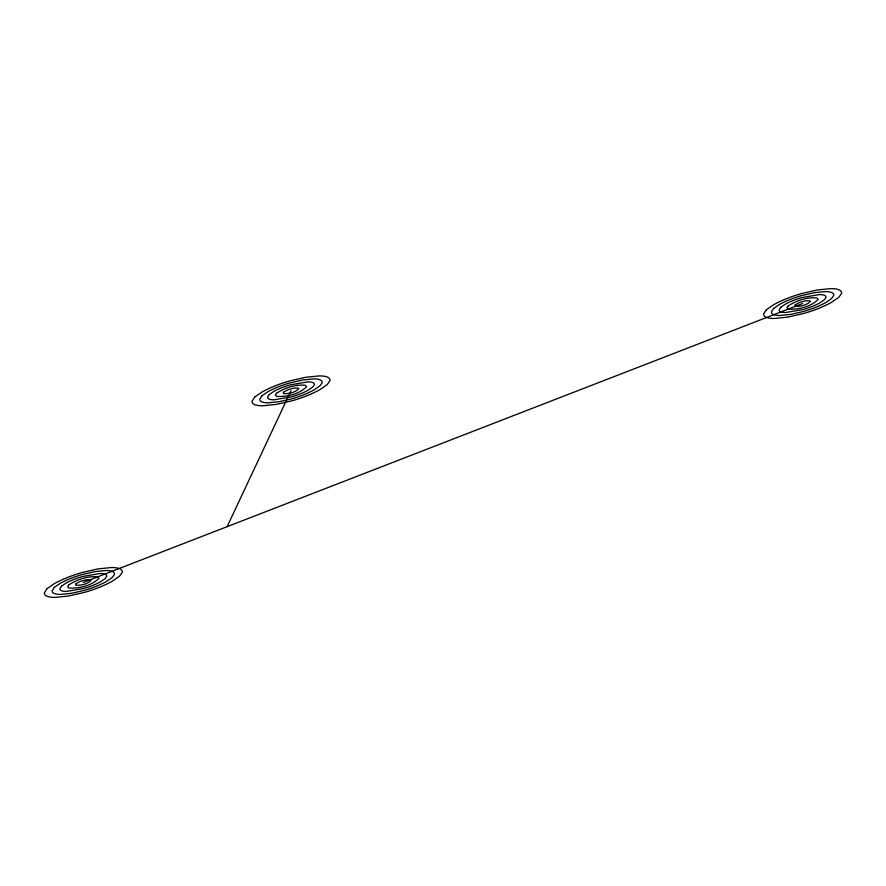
<?xml version="1.0" encoding="UTF-8"?>
<svg xmlns="http://www.w3.org/2000/svg" width="886" height="886" viewBox="0 0 886 886"><rect width="100%" height="100%" fill="white"/><g stroke="black" fill="none" stroke-linecap="round" stroke-linejoin="round"><path stroke-width="1.33" d="M227.115 526.672L290.951 390.837M83.262 582.456L802.55 303.544M47.08 588.636L44.3 592.967A35.296 10.433 -25.1 0 0 47.29 596.4A55.275 16.347 -25.1 0 0 55.253 597.374L68.576 596.012L84.303 592.413A55.275 16.347 -25.1 0 0 98.457 587.673A35.296 10.433 -25.1 0 0 111.957 581.415L119.433 576.288L122.401 572.168A37.478 11.086 -25.1 0 0 119.222 568.513A55.275 16.347 -25.1 0 0 111.271 567.538L97.947 568.912L82.221 572.5A55.275 16.347 -25.1 0 0 68.067 577.24A35.296 10.433 -25.1 0 0 54.567 583.497L47.08 588.636M54.323 587.396L52.097 590.862A28.241 8.351 -25.1 0 0 54.489 593.62A44.222 13.08 -25.1 0 0 60.857 594.395L71.511 593.299L84.092 590.43A44.222 13.08 -25.1 0 0 95.411 586.632A28.241 8.351 -25.1 0 0 106.22 581.626L112.201 577.517L114.571 574.228A29.98 8.871 -25.1 0 0 112.035 571.304A44.222 13.08 -25.1 0 0 105.667 570.529L95.012 571.614L82.42 574.493A44.222 13.08 -25.1 0 0 71.102 578.281A28.241 8.351 -25.1 0 0 60.303 583.287L54.323 587.396M61.555 586.167L59.883 588.758A21.175 6.257 -25.1 0 0 61.677 590.829A33.17 9.812 -25.1 0 0 66.45 591.405L83.882 588.437A33.17 9.812 -25.1 0 0 92.377 585.591A21.175 6.257 -25.1 0 0 100.483 581.836L104.969 578.757L106.741 576.288A22.482 6.645 -25.1 0 0 104.836 574.095A33.17 9.812 -25.1 0 0 100.063 573.508L82.631 576.487A33.17 9.812 -25.1 0 0 74.147 579.333A21.175 6.257 -25.1 0 0 66.04 583.077L61.555 586.167M68.787 584.926L67.679 586.665L68.875 588.038C79.253 588.614 91.457 585.867 98.922 578.337L97.648 576.886C87.592 575.933 77.137 579.411 68.787 584.926M76.03 583.697L75.465 584.561L76.063 585.247C81.257 585.535 87.36 584.162 91.092 580.396L90.45 579.665L86.197 579.754L80.216 581.415L76.03 583.697M254.78 397.017L252.001 401.347A35.296 10.433 -25.1 0 0 254.991 404.791A55.275 16.347 -25.1 0 0 262.943 405.755L276.266 404.393L292.003 400.804A55.275 16.347 -25.1 0 0 306.146 396.053A35.296 10.433 -25.1 0 0 319.658 389.807L327.133 384.668L330.101 380.548A37.478 11.086 -25.1 0 0 326.923 376.893A55.275 16.347 -25.1 0 0 318.96 375.919L305.637 377.292L289.91 380.88A55.275 16.347 -25.1 0 0 275.756 385.62A35.296 10.433 -25.1 0 0 262.256 391.878L254.78 397.017M262.012 395.776L259.786 399.243A28.241 8.351 -25.1 0 0 262.178 402A44.222 13.08 -25.1 0 0 268.547 402.776L279.212 401.679L291.793 398.811A44.222 13.08 -25.1 0 0 303.112 395.012A28.241 8.351 -25.1 0 0 313.91 390.006L319.89 385.897L322.271 382.608A29.98 8.871 -25.1 0 0 319.724 379.684A44.222 13.08 -25.1 0 0 313.356 378.909L302.702 380.005L290.121 382.874A44.222 13.08 -25.1 0 0 278.802 386.673A28.241 8.351 -25.1 0 0 267.993 391.667L262.012 395.776M269.255 394.547L267.583 397.149A21.175 6.257 -25.1 0 0 269.377 399.209A33.17 9.812 -25.1 0 0 274.151 399.796L291.583 396.817A33.17 9.812 -25.1 0 0 300.077 393.971A21.175 6.257 -25.1 0 0 308.173 390.217L312.658 387.138L314.441 384.668A22.482 6.645 -25.1 0 0 312.536 382.475A33.17 9.812 -25.1 0 0 307.763 381.888L290.331 384.867A33.17 9.812 -25.1 0 0 281.837 387.714A21.175 6.257 -25.1 0 0 273.741 391.468L269.255 394.547M276.487 393.306L275.369 395.045L276.565 396.419C286.942 396.994 299.158 394.248 306.611 386.728L305.338 385.266C295.282 384.314 284.838 387.791 276.487 393.306M283.719 392.077L283.166 392.941L283.764 393.628C288.947 393.916 295.06 392.542 298.781 388.777L298.15 388.057L293.897 388.134L287.917 389.796L283.719 392.077M766.379 309.712L763.599 314.043A35.296 10.433 -25.1 0 0 766.589 317.487A55.275 16.347 -25.1 0 0 774.552 318.462L787.864 317.088L803.602 313.5A55.275 16.347 -25.1 0 0 817.756 308.76A35.296 10.433 -25.1 0 0 831.256 302.503L838.732 297.364L841.7 293.244A37.478 11.086 -25.1 0 0 838.521 289.6A55.275 16.347 -25.1 0 0 830.559 288.626L817.246 289.988L801.509 293.587A55.275 16.347 -25.1 0 0 787.355 298.327A35.296 10.433 -25.1 0 0 773.855 304.585L766.379 309.712M773.611 308.483L771.385 311.95A28.241 8.351 -25.1 0 0 773.788 314.696A44.222 13.08 -25.1 0 0 780.145 315.471L790.81 314.386L803.392 311.507A44.222 13.08 -25.1 0 0 814.71 307.719A28.241 8.351 -25.1 0 0 825.519 302.713L831.5 298.604L833.87 295.304A29.98 8.871 -25.1 0 0 831.323 292.38A44.222 13.08 -25.1 0 0 824.966 291.605L814.3 292.701L801.719 295.57A44.222 13.08 -25.1 0 0 790.401 299.368A28.241 8.351 -25.1 0 0 779.591 304.374L773.611 308.483M780.854 307.243L779.182 309.845A21.175 6.257 -25.1 0 0 780.976 311.905A33.17 9.812 -25.1 0 0 785.749 312.492L803.181 309.513A33.17 9.812 -25.1 0 0 811.676 306.667A21.175 6.257 -25.1 0 0 819.771 302.923L824.257 299.833L826.04 297.364A22.482 6.645 -25.1 0 0 824.135 295.171A33.17 9.812 -25.1 0 0 819.362 294.595L801.93 297.563A33.17 9.812 -25.1 0 0 793.435 300.409A21.175 6.257 -25.1 0 0 785.339 304.164L780.854 307.243M788.086 306.013L786.967 307.741L788.175 309.114C798.541 309.701 810.756 306.955 818.21 299.424L816.936 297.962C806.88 297.009 796.436 300.487 788.086 306.013M795.318 304.773L794.764 305.648L795.362 306.334C800.545 306.622 806.659 305.249 810.38 301.484L809.749 300.753L805.496 300.83L799.515 302.503L795.318 304.773"/></g></svg>
